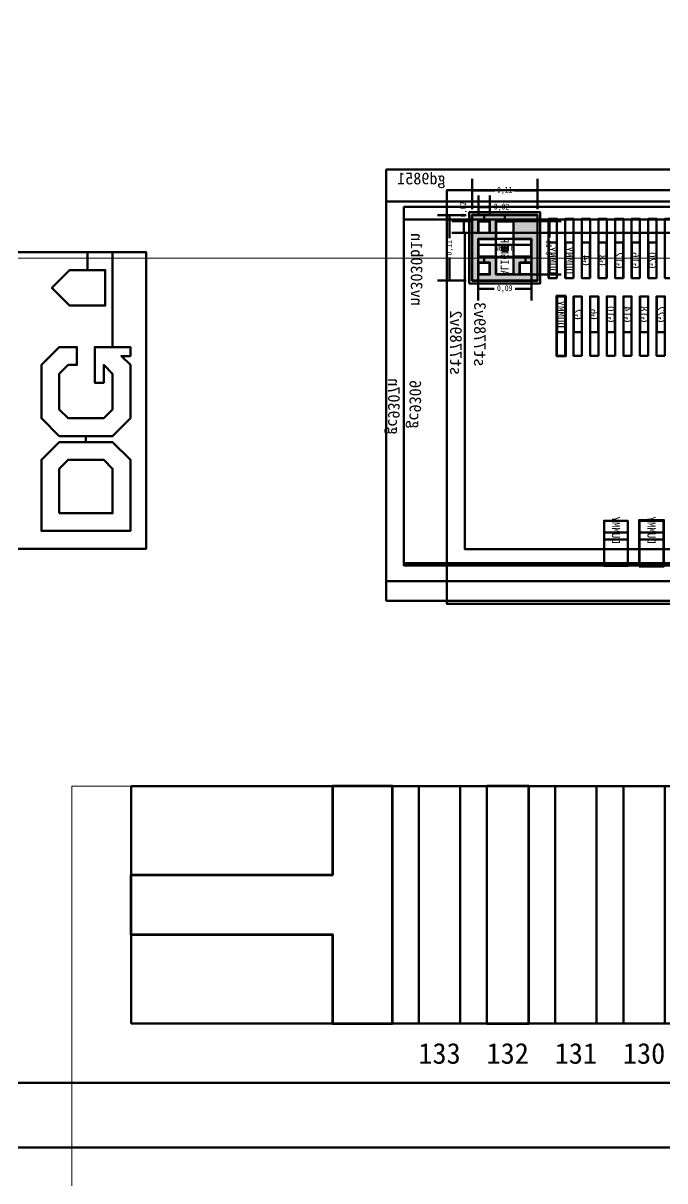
# Model space of a CAD drawing. Extents: x -128 to 4168, y -1774 to 38.
# Drawn here: x 2011.411 to 2012.493, y -869.566 to -867.614 of the extents above; entities that cross this region are included whole.
import ezdxf
from ezdxf.enums import TextEntityAlignment as Align

# ---------------------------------------------------------------- set-up
doc = ezdxf.new("R2010")
doc.units = 0
doc.header["$LTSCALE"] = 16.335
for name, color, linetype, lineweight in [('2ITO.drawing', 4, 'Continuous', 100), ('dim', 3, 'Continuous', 13), ('GATE.drawing', 3, 'Continuous', 100), ('L122.drawing', 7, 'Continuous', 100), ('LCD', 4, 'Continuous', 9), ('OBJ-DIM', 2, 'Continuous', 15), ('TFT_line.drawing', 3, 'Continuous', 100)]:
    doc.layers.add(name, color=color, linetype=linetype, lineweight=lineweight)
doc.layers.add('DIM（标注）', color=3, linetype='Continuous')
doc.layers.add('LCD-FPC', color=6, linetype='Continuous')
doc.styles.add('Arial', font='simhei.ttf')
doc.styles.get("Standard").update_dxf_attribs({"font": '', "width": 0.8})
doc.styles.add('宋体', font='')
doc.styles.get('Standard').set_extended_font_data('NSimSun')
doc.styles.get('宋体').set_extended_font_data('SimSun')
doc.dimstyles.new('IC_mark', dxfattribs={"dimtxt": 0.01, "dimasz": 0.002, "dimexe": 0.02, "dimexo": 0.01, "dimgap": 0.005, "dimtad": 0, "dimdec": 3, "dimtxsty": 'Standard', "dimcen": 1, "dimclrd": 6, "dimclre": 6, "dimclrt": 6, "dimadec": 0, "dimazin": 0, "dimtfac": 1, "dimtmove": 0, "dimatfit": 3, "dimfxl": 1, "dimarcsym": 0})
doc.dimstyles.new('STANDARD$0', dxfattribs={"dimtxt": 1.6, "dimasz": 1.2, "dimexe": 0.6, "dimexo": 0.6, "dimgap": 0.6, "dimtad": 1, "dimzin": 9, "dimdsep": 46, "dimtxsty": 'Standard', "dimcen": 0.198, "dimazin": 0, "dimtfac": 1, "dimtmove": 0, "dimatfit": 3, "dimfxl": 1, "dimtolj": 1, "dimtzin": 0, "dimlwd": -1, "dimlwe": -1, "dimarcsym": 0})
doc.dimstyles.new('标注-赛华', dxfattribs={"dimtxt": 2.5, "dimasz": 2.5, "dimexe": 1.25, "dimexo": 0.65, "dimtad": 1, "dimzin": 1, "dimdsep": 46, "dimtxsty": 'Arial', "dimcen": 1.5, "dimadec": 0, "dimazin": 0, "dimtfac": 1, "dimtmove": 0, "dimatfit": 3, "dimfxl": 1, "dimtolj": 1, "dimtzin": 0, "dimarcsym": 0})
doc.dimstyles.new('标注模版', dxfattribs={"dimtxt": 1.5, "dimasz": 2, "dimexe": 0.5, "dimexo": 0.5, "dimgap": 0.2, "dimtad": 1, "dimzin": 1, "dimdsep": 46, "dimtxsty": 'Arial', "dimcen": 1, "dimclrd": 3, "dimclre": 3, "dimclrt": 3, "dimadec": 0, "dimazin": 0, "dimtp": 1.2, "dimtm": 1.2, "dimtfac": 1, "dimtmove": 0, "dimatfit": 3, "dimfxl": 1, "dimtolj": 1, "dimarcsym": 0})

# ---------------------------------------------------------------- blocks, each defined once
blk = doc.blocks.new('*D834')
at = {"layer": 'Defpoints', "color": 0}
for p in [(1829.9211, -534.4975), (1806.7256, -576.0275), (1827.5846, -576.0275), (2017.2276, -827.7448), (1987.1938, -872.1748), (2014.8911, -872.1748)]:
    blk.add_point(p, dxfattribs=at)
at = {"layer": 'dim', "color": 3, "lineweight": -2}
for p, q in [((1829.0111, -534.4975), (1804.9756, -534.4975)), ((1806.7256, -535.8975), (1806.7256, -574.6275)), ((1826.6746, -576.0275), (1804.9756, -576.0275)), ((2016.3176, -827.7448), (1985.4438, -827.7448)), ((1987.1938, -829.1448), (1987.1938, -870.7748)), ((2013.9811, -872.1748), (1985.4438, -872.1748))]:
    blk.add_line(p, q, dxfattribs=at)
at = {"layer": 'dim', "color": 3}
for points in [[(1806.4923, -535.8975), (1806.959, -535.8975), (1806.7256, -534.4975)], [(1806.4923, -574.6275), (1806.959, -574.6275), (1806.7256, -576.0275)], [(1986.9605, -829.1448), (1987.4271, -829.1448), (1987.1938, -827.7448)], [(1986.9605, -870.7748), (1987.4271, -870.7748), (1987.1938, -872.1748)]]:
    blk.add_solid(points, dxfattribs=at)
at = {"layer": 'dim', "color": 3, "char_height": 1.4, "attachment_point": 5, "rotation": 90, "style": 'Arial'}
for s, insert in [('\\A1;41.53±0.05(CG OD)', (1805.5844, -555.4796)), ('\\A1;44.43±0.05(CG OD)', (1986.0526, -850.0519))]:
    blk.add_mtext(s, dxfattribs=dict(at, insert=insert))
blk = doc.blocks.new('fpc_mark')
at = {"layer": 'GATE.drawing', "color": 3, "linetype": 'Continuous', "lineweight": 100}
blk.add_lwpolyline([(0.34035, 0.25135), (0.00035, 0.25135), (0.00035, 0.15035), (0.34035, 0.15035), (0.34035, 0.00035), (0.44135, 0.00035), (0.44135, 0.40135), (0.34035, 0.40135)], close=True, dxfattribs=at)
at = {"layer": 'TFT_line.drawing', "color": 3, "linetype": 'Continuous', "lineweight": 100}
blk.add_lwpolyline([(0.34085, 0.25085), (0.00085, 0.25085), (0.00085, 0.15085), (0.34085, 0.15085), (0.34085, 0.00085), (0.44085, 0.00085), (0.44085, 0.40085), (0.34085, 0.40085)], close=True, dxfattribs=at)
blk = doc.blocks.new('fpc_pad')
at = {"layer": 'TFT_line.drawing', "color": 3, "linetype": 'Continuous', "lineweight": 100}
blk.add_lwpolyline([(-0.035, -0.2), (0.035, -0.2), (0.035, 0.2), (-0.035, 0.2)], close=True, dxfattribs=at)
blk = doc.blocks.new('fpc')
at = {"layer": '2ITO.drawing', "color": 4, "linetype": 'Continuous', "lineweight": 100}
blk.add_lwpolyline([(0.5995, -0.2005), (0.6705, -0.2005), (0.6705, 0.2005), (0.5995, 0.2005)], close=True, dxfattribs=at)
at = {"layer": 'TFT_line.drawing', "color": 3, "linetype": 'Continuous', "lineweight": 100}
for points in [[(0, -0.2), (16.22, -0.2), (16.22, 0.2), (0, 0.2)], [(0.6, -0.2), (0.67, -0.2), (0.67, 0.2), (0.6, 0.2)]]:
    blk.add_lwpolyline(points, close=True, dxfattribs=at)
at = {"color": 1, "linetype": 'Continuous', "lineweight": 100}
for name, p in [('fpc_mark', (-0.00085, -0.20085)), ('fpc_pad', (0.52, 0))]:
    blk.add_blockref(name, p, dxfattribs=at)
at = {"color": 1, "linetype": 'Continuous', "lineweight": 100, "row_count": 1, "column_count": 129, "row_spacing": 0.9009999999999999, "column_spacing": 0.115}
blk.add_blockref('fpc_pad', (0.75, 0), dxfattribs=at)
at = {"layer": 'L122.drawing', "color": 7, "linetype": 'Continuous', "lineweight": 100}
for s, p in [('133', (0.52, -0.2505)), ('132', (0.635, -0.2505)), ('131', (0.75, -0.2505)), ('130', (0.865, -0.2505))]:
    blk.add_text(s, height=0.035, dxfattribs=at).set_placement(p, align=Align.MIDDLE_CENTER)
blk = doc.blocks.new('ic_ST7789V2')
at = {"layer": 'L122.drawing', "color": 7, "linetype": 'Continuous', "lineweight": 100}
for points in [[(-7.5775, -0.349), (7.5775, -0.349), (7.5775, 0.349), (-7.5775, 0.349)], [(7.196, 0.20058), (7.21, 0.20058), (7.21, 0.30058), (7.196, 0.30058)], [(7.224, 0.20058), (7.238, 0.20058), (7.238, 0.30058), (7.224, 0.30058)], [(7.252, 0.20058), (7.266, 0.20058), (7.266, 0.30058), (7.252, 0.30058)], [(7.28, 0.20058), (7.294, 0.20058), (7.294, 0.30058), (7.28, 0.30058)], [(7.308, 0.20058), (7.322, 0.20058), (7.322, 0.30058), (7.308, 0.30058)], [(7.336, 0.20058), (7.35, 0.20058), (7.35, 0.30058), (7.336, 0.30058)], [(7.364, 0.20058), (7.378, 0.20058), (7.378, 0.30058), (7.364, 0.30058)], [(7.392, 0.20058), (7.406, 0.20058), (7.406, 0.30058), (7.392, 0.30058)], [(7.425, 0.19658), (7.535, 0.19658), (7.535, 0.30658), (7.425, 0.30658)], [(7.465, 0.20658), (7.465, 0.23658), (7.435, 0.23658), (7.435, 0.26658), (7.465, 0.26658), (7.465, 0.29658), (7.495, 0.29658), (7.495, 0.26658), (7.525, 0.26658), (7.525, 0.23658), (7.495, 0.23658), (7.495, 0.20658)], [(7.505, 0.27658), (7.525, 0.27658), (7.525, 0.29658), (7.505, 0.29658)], [(7.21, 0.06958), (7.224, 0.06958), (7.224, 0.16958), (7.21, 0.16958)], [(7.238, 0.06958), (7.252, 0.06958), (7.252, 0.16958), (7.238, 0.16958)], [(7.266, 0.06958), (7.28, 0.06958), (7.28, 0.16958), (7.266, 0.16958)], [(7.294, 0.06958), (7.308, 0.06958), (7.308, 0.16958), (7.294, 0.16958)], [(7.322, 0.06958), (7.336, 0.06958), (7.336, 0.16958), (7.322, 0.16958)], [(7.35, 0.06958), (7.364, 0.06958), (7.364, 0.16958), (7.35, 0.16958)], [(7.378, 0.06958), (7.392, 0.06958), (7.392, 0.16958), (7.378, 0.16958)], [(7.2125, -0.28462), (7.2525, -0.28462), (7.2525, -0.22862), (7.2125, -0.22862)], [(7.2725, -0.28462), (7.3125, -0.28462), (7.3125, -0.22862), (7.2725, -0.22862)]]:
    blk.add_lwpolyline(points, close=True, dxfattribs=at)
blk.add_text('st7789v2', height=0.02, rotation=90, dxfattribs=at).set_placement((7.56209, 0.0916), align=Align.MIDDLE_CENTER)
blk = doc.blocks.new('align_R')
at = {"layer": 'TFT_line.drawing', "color": 3, "linetype": 'Continuous', "lineweight": 100}
for points in [[(0.045, 0.0199), (0.045, 0), (0.015, 0), (0.015, -0.03), (-0.015, -0.03), (-0.015, 0), (-0.045, 0), (-0.045, 0.0199)], [(0.025, -0.03), (0.045, -0.03), (0.045, -0.01), (0.025, -0.01)]]:
    blk.add_lwpolyline(points, close=True, dxfattribs=at)
blk = doc.blocks.new('OLB_GU')
at = {"layer": 'TFT_line.drawing', "color": 3, "linetype": 'Continuous', "lineweight": 100}
blk.add_lwpolyline([(-0.00675, -0.03), (0.00675, -0.03), (0.00675, 0.03), (-0.00675, 0.03)], close=True, dxfattribs=at)
blk = doc.blocks.new('OLB_GB')
at = {"layer": 'TFT_line.drawing', "color": 3, "linetype": 'Continuous', "lineweight": 100}
blk.add_lwpolyline([(-0.00675, -0.03), (0.00675, -0.03), (0.00675, 0.03), (-0.00675, 0.03)], close=True, dxfattribs=at)
blk = doc.blocks.new('ilb')
at = {"layer": 'TFT_line.drawing', "color": 3, "linetype": 'Continuous', "lineweight": 100}
blk.add_lwpolyline([(-0.02, -0.0159), (0.02, -0.0159), (0.02, 0.0159), (-0.02, 0.0159)], close=True, dxfattribs=at)
blk = doc.blocks.new('ic_ST7789V3')
at = {"layer": 'TFT_line.drawing', "color": 3, "linetype": 'Continuous', "lineweight": 100}
blk.add_lwpolyline([(-7.5475, -0.2665), (7.5475, -0.2665), (7.5475, 0.2665), (-7.5475, 0.2665)], close=True, dxfattribs=at)
at = {"color": 1, "linetype": 'Continuous', "lineweight": 100}
for name, p in [('OLB_GU', (7.231, 0.2205)), ('OLB_GU', (7.259, 0.2205)), ('OLB_GU', (7.287, 0.2205)), ('OLB_GU', (7.315, 0.2205)), ('OLB_GU', (7.343, 0.2205)), ('OLB_GU', (7.371, 0.2205)), ('OLB_GU', (7.399, 0.2205)), ('align_R', (7.48, 0.2265)), ('OLB_GB', (7.217, 0.1295)), ('OLB_GB', (7.245, 0.1295)), ('OLB_GB', (7.273, 0.1295)), ('OLB_GB', (7.301, 0.1295)), ('OLB_GB', (7.329, 0.1295)), ('OLB_GB', (7.357, 0.1295)), ('OLB_GB', (7.385, 0.1295)), ('ilb', (7.2325, -0.2346)), ('ilb', (7.2925, -0.2346))]:
    blk.add_blockref(name, p, dxfattribs=at)
at = {"layer": 'TFT_line.drawing', "color": 3, "linetype": 'Continuous', "lineweight": 100}
for s, height, p in [('ALIGN_R', 0.0135, (7.48, 0.2265)), ('DUMMY', 0.0135, (7.371, 0.2205)), ('DUMMY', 0.0135, (7.399, 0.2205)), ('G20', 0.0135, (7.231, 0.2205)), ('G16', 0.0135, (7.259, 0.2205)), ('G12', 0.0135, (7.287, 0.2205)), ('G8', 0.0135, (7.315, 0.2205)), ('G4', 0.0135, (7.343, 0.2205)), ('G22', 0.0135, (7.217, 0.1295)), ('G18', 0.0135, (7.245, 0.1295)), ('G14', 0.0135, (7.273, 0.1295)), ('G10', 0.0135, (7.301, 0.1295)), ('G6', 0.0135, (7.329, 0.1295)), ('G2', 0.0135, (7.357, 0.1295)), ('DUMMY', 0.0135, (7.385, 0.1295)), ('st7789v3', 0.02, (7.5216, 0.0958)), ('DUMMY', 0.0135, (7.2325, -0.2346)), ('DUMMY', 0.0135, (7.2925, -0.2346))]:
    blk.add_text(s, height=height, rotation=90, dxfattribs=at).set_placement(p, align=Align.MIDDLE_CENTER)
blk = doc.blocks.new('align_L')
at = {"layer": 'L122.drawing', "color": 7, "linetype": 'Continuous', "lineweight": 100}
for points in [[(-0.06, -0.06), (0.06, -0.06), (0.06, 0.06), (-0.06, 0.06)], [(-0.045, 0.025), (-0.025, 0.025), (-0.025, 0.045), (-0.045, 0.045)], [(-0.015, -0.045), (-0.015, -0.015), (-0.045, -0.015), (-0.045, 0.015), (-0.015, 0.015), (-0.015, 0.045), (0.015, 0.045), (0.015, 0.015), (0.045, 0.015), (0.045, -0.015), (0.015, -0.015), (0.015, -0.045)], [(-0.005, 0), (0, 0), (0, 0.005), (-0.005, 0.005)], [(-0.005, -0.005), (0, -0.005), (0, 0), (-0.005, 0)], [(0, 0), (0.005, 0), (0.005, 0.005), (0, 0.005)], [(0, -0.005), (0.005, -0.005), (0.005, 0), (0, 0)]]:
    blk.add_lwpolyline(points, close=True, dxfattribs=at)
blk = doc.blocks.new('ic_JD9851')
at = {"layer": 'L122.drawing', "color": 7, "linetype": 'Continuous', "lineweight": 100}
blk.add_lwpolyline([(-7.68, -0.3635), (7.68, -0.3635), (7.68, 0.3635), (-7.68, 0.3635)], close=True, dxfattribs=at)
at = {"color": 1, "linetype": 'Continuous', "lineweight": 100, "xscale": -1}
blk.add_blockref('align_L', (7.48, 0.23158), dxfattribs=at)
at = {"layer": 'L122.drawing', "color": 7, "linetype": 'Continuous', "lineweight": 100}
blk.add_text('gd9851', height=0.02, dxfattribs=at).set_placement((7.62068, 0.34862), align=Align.MIDDLE_CENTER)
blk = doc.blocks.new('ic_NV3030B1N')
at = {"layer": 'L122.drawing', "color": 7, "linetype": 'Continuous', "lineweight": 100}
for points in [[(-7.65, -0.3025), (7.65, -0.3025), (7.65, 0.3025), (-7.65, 0.3025)], [(7.425, 0.1785), (7.535, 0.1785), (7.535, 0.2885), (7.425, 0.2885)], [(7.425, 0.1785), (7.535, 0.1785), (7.535, 0.2885), (7.425, 0.2885)], [(7.425, 0.1785), (7.535, 0.1785), (7.535, 0.2885), (7.425, 0.2885)], [(7.465, 0.1885), (7.465, 0.2185), (7.435, 0.2185), (7.435, 0.2485), (7.465, 0.2485), (7.465, 0.2785), (7.495, 0.2785), (7.495, 0.2485), (7.525, 0.2485), (7.525, 0.2185), (7.495, 0.2185), (7.495, 0.1885)], [(7.465, 0.1885), (7.465, 0.2185), (7.435, 0.2185), (7.435, 0.2485), (7.465, 0.2485), (7.465, 0.2785), (7.495, 0.2785), (7.495, 0.2485), (7.525, 0.2485), (7.525, 0.2185), (7.495, 0.2185), (7.495, 0.1885)], [(7.465, 0.1885), (7.465, 0.2185), (7.435, 0.2185), (7.435, 0.2485), (7.465, 0.2485), (7.465, 0.2785), (7.495, 0.2785), (7.495, 0.2485), (7.525, 0.2485), (7.525, 0.2185), (7.495, 0.2185), (7.495, 0.1885)], [(7.465, 0.1885), (7.465, 0.2185), (7.435, 0.2185), (7.435, 0.2485), (7.465, 0.2485), (7.465, 0.2785), (7.495, 0.2785), (7.495, 0.2485), (7.525, 0.2485), (7.525, 0.2185), (7.495, 0.2185), (7.495, 0.1885)], [(7.465, 0.1885), (7.465, 0.2185), (7.435, 0.2185), (7.435, 0.2485), (7.465, 0.2485), (7.465, 0.2785), (7.495, 0.2785), (7.495, 0.2485), (7.525, 0.2485), (7.525, 0.2185), (7.495, 0.2185), (7.495, 0.1885)], [(7.465, 0.1885), (7.465, 0.2185), (7.435, 0.2185), (7.435, 0.2485), (7.465, 0.2485), (7.465, 0.2785), (7.495, 0.2785), (7.495, 0.2485), (7.525, 0.2485), (7.525, 0.2185), (7.495, 0.2185), (7.495, 0.1885)], [(7.465, 0.1885), (7.495, 0.1885), (7.495, 0.2785), (7.465, 0.2785)], [(7.505, 0.2585), (7.525, 0.2585), (7.525, 0.2785), (7.505, 0.2785)], [(7.505, 0.2585), (7.525, 0.2585), (7.525, 0.2785), (7.505, 0.2785)], [(7.505, 0.2585), (7.525, 0.2585), (7.525, 0.2785), (7.505, 0.2785)], [(7.505, 0.2585), (7.525, 0.2585), (7.525, 0.2785), (7.505, 0.2785)], [(7.505, 0.2585), (7.525, 0.2585), (7.525, 0.2785), (7.505, 0.2785)], [(7.505, 0.2585), (7.525, 0.2585), (7.525, 0.2785), (7.505, 0.2785)], [(7.435, 0.2185), (7.525, 0.2185), (7.525, 0.2485), (7.435, 0.2485)]]:
    blk.add_lwpolyline(points, close=True, dxfattribs=at)
blk.add_text('nv3030b1n', height=0.02, rotation=90, dxfattribs=at).set_placement((7.6284, 0.197), align=Align.MIDDLE_CENTER)
blk = doc.blocks.new('ic_GC9307N')
at = {"layer": 'L122.drawing', "color": 7, "linetype": 'Continuous', "lineweight": 100}
for points in [[(-7.68, -0.32), (7.68, -0.32), (7.68, 0.32), (-7.68, 0.32)], [(7.465, 0.197), (7.465, 0.227), (7.435, 0.227), (7.435, 0.257), (7.525, 0.257), (7.525, 0.227), (7.495, 0.227), (7.495, 0.197)]]:
    blk.add_lwpolyline(points, close=True, dxfattribs=at)
for s, height, rotation, p in [('MRK_R', 0.01, 180, (7.48, 0.242)), ('gc9307n', 0.02, 90, (7.66668, -0.02565))]:
    blk.add_text(s, height=height, rotation=rotation, dxfattribs=at).set_placement(p, align=Align.MIDDLE_CENTER)
blk = doc.blocks.new('*D804')
at = {"color": 6, "linetype": 'Continuous', "lineweight": -2}
for p, q in [((0.011, 0.1105), (0.011, 0.1438)), ((0.0305, 0.1105), (0.0305, 0.1438)), ((0.013, 0.1238), (0.0285, 0.1238)), ((0.0305, 0.1238), (0.0325, 0.1238))]:
    blk.add_line(p, q, dxfattribs=at)
at = {"color": 3, "lineweight": -2}
for p, q in [((2146.1196, -900.7738), (2146.1196, -905.2218)), ((2155.6196, -900.7738), (2155.6196, -905.2218)), ((2147.3196, -904.7218), (2148.8846, -904.7218)), ((2154.4196, -904.7218), (2152.8546, -904.7218))]:
    blk.add_line(p, q, dxfattribs=at)
at = {"color": 6, "linetype": 'Continuous'}
for points in [[(0.013, 0.1242), (0.013, 0.1235), (0.011, 0.1238)], [(0.0285, 0.1235), (0.0285, 0.1242), (0.0305, 0.1238)]]:
    blk.add_solid(points, dxfattribs=at)
at = {"color": 3}
for points in [[(2147.3196, -904.5218), (2147.3196, -904.9218), (2146.1196, -904.7218)], [(2154.4196, -904.5218), (2154.4196, -904.9218), (2155.6196, -904.7218)]]:
    blk.add_solid(points, dxfattribs=at)
at = {"layer": 'Defpoints', "color": 0, "linetype": 'Continuous'}
for p in [(0.0305, 0.1238), (0.011, 0.1005), (0.0305, 0.1005)]:
    blk.add_point(p, dxfattribs=at)
at = {"layer": 'Defpoints', "color": 0}
for p in [(2146.1196, -900.2738), (2155.6196, -900.2738), (2155.6196, -904.7218)]:
    blk.add_point(p, dxfattribs=at)
at = {"color": 6, "linetype": 'Continuous', "insert": (0.0501, 0.1238), "char_height": 0.01, "attachment_point": 5}
blk.add_mtext('0,02', dxfattribs=at)
at = {"color": 3, "insert": (2150.8696, -904.7218), "char_height": 1.8, "attachment_point": 5, "style": '宋体'}
blk.add_mtext('\\A1;9.5', dxfattribs=at)
blk = doc.blocks.new('*D805')
at = {"color": 6, "linetype": 'Continuous', "lineweight": -2}
for p, q in [((0.0005, 0.1005), (-0.0337, 0.1005)), ((-0.0137, 0.1005), (-0.0137, 0.1025)), ((-0.0137, 0.0825), (-0.0137, 0.0985)), ((0.0005, 0.0805), (-0.0337, 0.0805))]:
    blk.add_line(p, q, dxfattribs=at)
at = {"color": 6, "linetype": 'Continuous'}
for points in [[(-0.0133, 0.0985), (-0.014, 0.0985), (-0.0137, 0.1005)], [(-0.014, 0.0825), (-0.0133, 0.0825), (-0.0137, 0.0805)]]:
    blk.add_solid(points, dxfattribs=at)
at = {"layer": 'Defpoints', "color": 0, "linetype": 'Continuous'}
for p in [(-0.0137, 0.1005), (0.0105, 0.1005), (0.0105, 0.0805)]:
    blk.add_point(p, dxfattribs=at)
at = {"layer": 'Defpoints', "color": 0}
for p in [(2022.9886, -877.7825), (2028.6722, -900.5738), (2045.9662, -900.5738)]:
    blk.add_point(p, dxfattribs=at)
at = {"layer": 'LCD-FPC', "color": 0}
for p, q in [((2023.5886, -877.7825), (2029.2722, -877.7825)), ((2028.6722, -878.9825), (2028.6722, -899.3738)), ((2045.3662, -900.5738), (2028.0722, -900.5738))]:
    blk.add_line(p, q, dxfattribs=at)
for points in [[(2028.4722, -878.9825), (2028.8722, -878.9825), (2028.6722, -877.7825)], [(2028.4722, -899.3738), (2028.8722, -899.3738), (2028.6722, -900.5738)]]:
    blk.add_solid(points, dxfattribs=at)
at = {"color": 6, "linetype": 'Continuous', "insert": (-0.0137, 0.1201), "char_height": 0.01, "attachment_point": 5, "rotation": 90}
blk.add_mtext('0,02', dxfattribs=at)
at = {"layer": 'LCD-FPC', "color": 0, "insert": (2027.2722, -889.1781), "char_height": 1.6, "attachment_point": 5, "rotation": 90}
blk.add_mtext('\\A1;22.79', dxfattribs=at)
blk = doc.blocks.new('*D806')
at = {"color": 6, "linetype": 'Continuous', "lineweight": -2}
for p, q in [((0.0655, 0.1005), (0.1508, 0.1005)), ((0.1308, 0.0985), (0.1308, 0.0731)), ((0.1308, 0.0125), (0.1308, 0.0379)), ((0.0655, 0.0105), (0.1508, 0.0105))]:
    blk.add_line(p, q, dxfattribs=at)
at = {"color": 6, "linetype": 'Continuous'}
for points in [[(0.1311, 0.0985), (0.1305, 0.0985), (0.1308, 0.1005)], [(0.1305, 0.0125), (0.1311, 0.0125), (0.1308, 0.0105)]]:
    blk.add_solid(points, dxfattribs=at)
at = {"layer": 'Defpoints', "color": 0, "linetype": 'Continuous'}
for p in [(0.0555, 0.1005), (0.0555, 0.0105), (0.1308, 0.0105)]:
    blk.add_point(p, dxfattribs=at)
at = {"layer": 'Defpoints', "color": 0}
for p in [(2050.2662, -894.8571), (2049.7662, -897.5737), (2050.2662, -897.5737)]:
    blk.add_point(p, dxfattribs=at)
at = {"layer": 'LCD-FPC', "color": 0}
for p, q in [((2049.7662, -896.9737), (2049.7662, -894.2571)), ((2050.2662, -896.9737), (2050.2662, -894.2571)), ((2048.5662, -894.8571), (2047.3662, -894.8571)), ((2049.7662, -894.8571), (2050.2662, -894.8571)), ((2051.4662, -894.8571), (2056.3977, -894.8571))]:
    blk.add_line(p, q, dxfattribs=at)
for points in [[(2048.5662, -894.6571), (2048.5662, -895.0571), (2049.7662, -894.8571)], [(2051.4662, -894.6571), (2051.4662, -895.0571), (2050.2662, -894.8571)]]:
    blk.add_solid(points, dxfattribs=at)
at = {"color": 6, "linetype": 'Continuous', "insert": (0.1308, 0.0555), "char_height": 0.01, "attachment_point": 5, "rotation": 90}
blk.add_mtext('0,09', dxfattribs=at)
at = {"layer": 'LCD-FPC', "color": 0, "insert": (2054.5319, -893.4571), "char_height": 1.6, "attachment_point": 5}
blk.add_mtext('\\A1;0.5', dxfattribs=at)
blk = doc.blocks.new('*D807')
at = {"color": 6, "linetype": 'Continuous', "lineweight": -2}
for p, q in [((0.0105, 0.0455), (0.0105, -0.0336)), ((0.1005, 0.0455), (0.1005, -0.0336)), ((0.0125, -0.0136), (0.0379, -0.0136)), ((0.0985, -0.0136), (0.0731, -0.0136))]:
    blk.add_line(p, q, dxfattribs=at)
at = {"color": 6, "linetype": 'Continuous'}
for points in [[(0.0125, -0.0133), (0.0125, -0.0139), (0.0105, -0.0136)], [(0.0985, -0.0139), (0.0985, -0.0133), (0.1005, -0.0136)]]:
    blk.add_solid(points, dxfattribs=at)
at = {"layer": 'Defpoints', "color": 0, "linetype": 'Continuous'}
for p in [(0.0105, 0.0555), (0.1005, 0.0555), (0.1005, -0.0136)]:
    blk.add_point(p, dxfattribs=at)
at = {"layer": 'Defpoints', "color": 0}
for p in [(2054.7662, -897.5737), (2054.7662, -900.5738), (2059.9636, -900.5738)]:
    blk.add_point(p, dxfattribs=at)
at = {"layer": 'LCD-FPC', "color": 0}
for p, q in [((2059.9636, -896.3737), (2059.9636, -895.1737)), ((2055.3662, -897.5737), (2060.5636, -897.5737)), ((2059.9636, -897.5737), (2059.9636, -900.5738)), ((2055.3662, -900.5738), (2060.5636, -900.5738)), ((2059.9636, -901.7738), (2059.9636, -902.9738))]:
    blk.add_line(p, q, dxfattribs=at)
for points in [[(2059.7636, -896.3737), (2060.1636, -896.3737), (2059.9636, -897.5737)], [(2059.7636, -901.7738), (2060.1636, -901.7738), (2059.9636, -900.5738)]]:
    blk.add_solid(points, dxfattribs=at)
at = {"color": 6, "linetype": 'Continuous', "insert": (0.0555, -0.0136), "char_height": 0.01, "attachment_point": 5}
blk.add_mtext('0,09', dxfattribs=at)
at = {"layer": 'LCD-FPC', "color": 0, "insert": (2058.5636, -899.0737), "char_height": 1.6, "attachment_point": 5, "rotation": 90}
blk.add_mtext('\\A1;3', dxfattribs=at)
blk = doc.blocks.new('*D808')
at = {"color": 6, "linetype": 'Continuous', "lineweight": -2}
for p, q in [((0.0005, 0.1205), (0.0005, 0.1721)), ((0.1105, 0.1205), (0.1105, 0.1721)), ((0.0025, 0.1521), (0.039, 0.1521)), ((0.1085, 0.1521), (0.072, 0.1521))]:
    blk.add_line(p, q, dxfattribs=at)
at = {"color": 6, "linetype": 'Continuous'}
for points in [[(0.0025, 0.1524), (0.0025, 0.1518), (0.0005, 0.1521)], [(0.1085, 0.1518), (0.1085, 0.1524), (0.1105, 0.1521)]]:
    blk.add_solid(points, dxfattribs=at)
at = {"layer": 'Defpoints', "color": 0, "linetype": 'Continuous'}
for p in [(0.1105, 0.1521), (0.0005, 0.1105), (0.1105, 0.1105)]:
    blk.add_point(p, dxfattribs=at)
at = {"layer": 'Defpoints', "color": 0}
for p in [(2033.0062, -870.283), (2045.7662, -889.1005), (2045.7662, -893.2073)]:
    blk.add_point(p, dxfattribs=at)
at = {"layer": 'LCD-FPC', "color": 0}
for p, q in [((2033.0062, -870.883), (2033.0062, -893.8073)), ((2045.7662, -889.7005), (2045.7662, -893.8073)), ((2034.2062, -893.2073), (2044.5662, -893.2073))]:
    blk.add_line(p, q, dxfattribs=at)
for points in [[(2034.2062, -893.0073), (2034.2062, -893.4073), (2033.0062, -893.2073)], [(2044.5662, -893.0073), (2044.5662, -893.4073), (2045.7662, -893.2073)]]:
    blk.add_solid(points, dxfattribs=at)
at = {"color": 6, "linetype": 'Continuous', "insert": (0.0555, 0.1521), "char_height": 0.01, "attachment_point": 5}
blk.add_mtext('0,11', dxfattribs=at)
at = {"layer": 'LCD-FPC', "color": 0, "insert": (2039.3862, -891.8073), "char_height": 1.6, "attachment_point": 5}
blk.add_mtext('\\A1;12.76', dxfattribs=at)
blk = doc.blocks.new('*D809')
at = {"color": 6, "linetype": 'Continuous', "lineweight": -2}
for p, q in [((-0.0095, 0.1105), (-0.0577, 0.1105)), ((-0.0377, 0.1085), (-0.0377, 0.072)), ((-0.0377, 0.0025), (-0.0377, 0.039)), ((-0.0095, 0.0005), (-0.0577, 0.0005))]:
    blk.add_line(p, q, dxfattribs=at)
at = {"color": 6, "linetype": 'Continuous'}
for points in [[(-0.0374, 0.1085), (-0.0381, 0.1085), (-0.0377, 0.1105)], [(-0.0381, 0.0025), (-0.0374, 0.0025), (-0.0377, 0.0005)]]:
    blk.add_solid(points, dxfattribs=at)
at = {"layer": 'Defpoints', "color": 0, "linetype": 'Continuous'}
for p in [(0.0005, 0.1105), (-0.0377, 0.0005), (0.0005, 0.0005)]:
    blk.add_point(p, dxfattribs=at)
at = {"color": 6, "linetype": 'Continuous', "insert": (-0.0377, 0.0555), "char_height": 0.01, "attachment_point": 5, "rotation": 90}
blk.add_mtext('0,11', dxfattribs=at)
blk = doc.blocks.new('ic_gc9306')
at = {"layer": 'L122.drawing', "color": 7, "linetype": 'Continuous', "lineweight": 100}
for points in [[(-7.65, -0.29), (7.65, -0.29), (7.65, 0.29), (-7.65, 0.29)], [(7.465, 0.197), (7.465, 0.227), (7.435, 0.227), (7.435, 0.257), (7.525, 0.257), (7.525, 0.227), (7.495, 0.227), (7.495, 0.197)], [(7.435, 0.197), (7.455, 0.197), (7.455, 0.217), (7.435, 0.217)]]:
    blk.add_lwpolyline(points, close=True, dxfattribs=at)
blk.add_text('gc9306', height=0.02, rotation=90, dxfattribs=at).set_placement((7.63058, -0.02206), align=Align.MIDDLE_CENTER)
blk = doc.blocks.new('et_name_L')
at = {"layer": 'GATE.drawing', "color": 3, "linetype": 'Continuous', "lineweight": 100}
for points in [[(0, 0), (0.25, 0), (0.25, 0.5), (0.185, 0.5), (0.185, 0.34), (0.2, 0.34), (0.2, 0.19), (0.17, 0.19), (0.17, 0.18), (0.2, 0.18), (0.2, 0.165), (0.185, 0.165), (0.2, 0.15), (0.2, 0.06), (0.17, 0.03), (0.08, 0.03), (0.05, 0.06), (0.05, 0.15), (0.08, 0.18), (0.11, 0.18), (0.11, 0.15), (0.095, 0.15), (0.08, 0.135), (0.08, 0.075), (0.095, 0.06), (0.155, 0.06), (0.17, 0.075), (0.17, 0.135), (0.155, 0.15), (0.155, 0.12), (0.14, 0.12), (0.14, 0.18), (0.17, 0.18), (0.17, 0.19), (0.05, 0.19), (0.05, 0.34), (0.08, 0.34), (0.08, 0.22), (0.11, 0.22), (0.11, 0.31), (0.14, 0.31), (0.14, 0.22), (0.17, 0.22), (0.17, 0.34), (0.185, 0.34), (0.185, 0.5), (0.12502, 0.5), (0.12502, 0.47), (0.15502, 0.47), (0.15502, 0.41005), (0.09497, 0.41005), (0.06502, 0.44), (0.09502, 0.47), (0.12502, 0.47), (0.12502, 0.5), (0, 0.5)], [(0.599, 0), (0.849, 0), (0.849, 0.5), (0.78963, 0.5), (0.78963, 0.34), (0.81963, 0.34), (0.81963, 0.31), (0.77463, 0.31), (0.75963, 0.295), (0.75963, 0.22), (0.81963, 0.22), (0.81963, 0.19), (0.74463, 0.19), (0.74463, 0.18), (0.78963, 0.18), (0.81963, 0.15), (0.81963, 0.03), (0.66963, 0.03), (0.66963, 0.15), (0.69963, 0.18), (0.74463, 0.18), (0.74463, 0.19), (0.66963, 0.19), (0.66963, 0.31), (0.69963, 0.34), (0.72963, 0.34), (0.74463, 0.325), (0.75963, 0.34), (0.78963, 0.34), (0.78963, 0.5), (0.74966, 0.5), (0.74966, 0.47), (0.77966, 0.47), (0.77966, 0.41005), (0.71961, 0.41005), (0.68966, 0.44), (0.71966, 0.47), (0.74966, 0.47), (0.74966, 0.5), (0.599, 0.5)], [(1.2, 0), (1.45, 0), (1.45, 0.5), (1.39306, 0.5), (1.39306, 0.34), (1.42306, 0.34), (1.42306, 0.325), (1.40806, 0.325), (1.42306, 0.31), (1.42306, 0.22), (1.39306, 0.19), (1.34806, 0.19), (1.34806, 0.18), (1.39306, 0.18), (1.42306, 0.15), (1.42306, 0.03), (1.27306, 0.03), (1.27306, 0.15), (1.30306, 0.18), (1.34806, 0.18), (1.34806, 0.19), (1.30306, 0.19), (1.27306, 0.22), (1.27306, 0.31), (1.30306, 0.34), (1.33306, 0.34), (1.33306, 0.31), (1.31806, 0.31), (1.30306, 0.295), (1.30306, 0.235), (1.31806, 0.22), (1.37806, 0.22), (1.39306, 0.235), (1.39306, 0.295), (1.37806, 0.31), (1.37806, 0.28), (1.36306, 0.28), (1.36306, 0.34), (1.39306, 0.34), (1.39306, 0.5), (1.35066, 0.5), (1.35066, 0.47), (1.38066, 0.47), (1.38066, 0.41005), (1.32061, 0.41005), (1.29066, 0.44), (1.32066, 0.47), (1.35066, 0.47), (1.35066, 0.5), (1.2, 0.5)], [(0.69963, 0.22), (0.69963, 0.295), (0.71463, 0.31), (0.72963, 0.295), (0.72963, 0.22)], [(0.69963, 0.06), (0.69963, 0.135), (0.71463, 0.15), (0.77463, 0.15), (0.78963, 0.135), (0.78963, 0.06)], [(1.30306, 0.06), (1.30306, 0.135), (1.31806, 0.15), (1.37806, 0.15), (1.39306, 0.135), (1.39306, 0.06)]]:
    blk.add_lwpolyline(points, close=True, dxfattribs=at)
blk = doc.blocks.new('et_pad_unit')
at = {"layer": '2ITO.drawing', "color": 4, "linetype": 'Continuous', "lineweight": 100}
blk.add_lwpolyline([(0, 0), (0.3, 0), (0.3, 0.3), (0, 0.3)], close=True, dxfattribs=at)
blk = doc.blocks.new('et_L')
at = {"color": 1, "linetype": 'Continuous', "lineweight": 100, "row_count": 1, "column_count": 3, "row_spacing": 0.402, "column_spacing": 0.6000000000000001}
blk.add_blockref('et_pad_unit', (0.107, 0.38827), dxfattribs=at)
at = {"color": 1, "linetype": 'Continuous', "lineweight": 100}
blk.add_blockref('et_name_L', (0.4325, 0.18877), dxfattribs=at)
blk = doc.blocks.new('*D852')
at = {"layer": 'Defpoints', "color": 0}
for p in [(1892.5413, -527.6031), (1890.9413, -540.4267), (1892.5413, -540.4156), (2060.7807, -893.6777), (2061.0807, -893.6777), (2061.0807, -897.7905)]:
    blk.add_point(p, dxfattribs=at)
at = {"layer": 'dim', "color": 3, "lineweight": -2}
for p, q in [((1890.9413, -539.5167), (1890.9413, -525.8531)), ((1892.5413, -539.5056), (1892.5413, -525.8531)), ((1889.5413, -527.6031), (1888.1413, -527.6031)), ((1890.9413, -527.6031), (1892.5413, -527.6031)), ((1893.9413, -527.6031), (1908.808, -527.6031))]:
    blk.add_line(p, q, dxfattribs=at)
at = {"layer": 'dim', "color": 3}
for points in [[(1889.5413, -527.3698), (1889.5413, -527.8364), (1890.9413, -527.6031)], [(1893.9413, -527.3698), (1893.9413, -527.8364), (1892.5413, -527.6031)]]:
    blk.add_solid(points, dxfattribs=at)
at = {"layer": 'DIM（标注）', "color": 3, "lineweight": -2}
for p, q in [((2060.7807, -894.1777), (2060.7807, -898.2905)), ((2061.0807, -894.1777), (2061.0807, -898.2905)), ((2058.7807, -897.7905), (2056.7807, -897.7905)), ((2060.7807, -897.7905), (2061.0807, -897.7905)), ((2063.0807, -897.7905), (2082.5999, -897.7905))]:
    blk.add_line(p, q, dxfattribs=at)
at = {"layer": 'DIM（标注）', "color": 3}
for points in [[(2058.7807, -897.4571), (2058.7807, -898.1238), (2060.7807, -897.7905)], [(2063.0807, -897.4571), (2063.0807, -898.1238), (2061.0807, -897.7905)]]:
    blk.add_solid(points, dxfattribs=at)
at = {"layer": 'dim', "color": 3, "insert": (1902.0747, -526.5877), "char_height": 1.4, "attachment_point": 5, "style": 'Arial'}
blk.add_mtext('\\A1;CG 1.60±0.05', dxfattribs=at)
at = {"layer": 'DIM（标注）', "color": 3, "insert": (2073.8403, -896.8321), "char_height": 1.5, "attachment_point": 5, "style": 'Arial'}
blk.add_mtext('\\A1;FPC+PI=0.30{\\fArial|b0|i0|c134|p34;%%P}0.03', dxfattribs=at)
blk = doc.blocks.new('*D858')
at = {"layer": 'Defpoints', "color": 0}
for p in [(2001.033, -864.1748), (2014.9485, -881.9179), (2014.9485, -887.6398)]:
    blk.add_point(p, dxfattribs=at)
at = {"layer": 'LCD-FPC', "color": 0}
for p, q in [((2001.033, -864.7748), (2001.033, -888.2398)), ((2014.9485, -882.5179), (2014.9485, -888.2398)), ((2002.233, -887.6398), (2013.7485, -887.6398))]:
    blk.add_line(p, q, dxfattribs=at)
for points in [[(2002.233, -887.4398), (2002.233, -887.8398), (2001.033, -887.6398)], [(2013.7485, -887.4398), (2013.7485, -887.8398), (2014.9485, -887.6398)]]:
    blk.add_solid(points, dxfattribs=at)
at = {"layer": 'LCD-FPC', "color": 0, "insert": (2007.9908, -886.2398), "char_height": 1.6, "attachment_point": 5}
blk.add_mtext('\\A1;13.92', dxfattribs=at)
blk = doc.blocks.new('ic_mark_l')
at = {"linetype": 'Continuous'}
h = blk.add_hatch(color=3, dxfattribs=at)
h.dxf.hatch_style = 1
h.paths.add_polyline_path([(0, 0), (0.111, 0), (0.111, 0.111), (0.0555, 0.111), (0.0555, 0.1), (0.07, 0.1), (0.07, 0.07), (0.1, 0.07), (0.1, 0.041), (0.0905, 0.041), (0.0905, 0.03), (0.1, 0.03), (0.1, 0.011), (0.081, 0.011), (0.081, 0.03), (0.0905, 0.03), (0.0905, 0.041), (0.07, 0.041), (0.07, 0.011), (0.041, 0.011), (0.041, 0.041), (0.0205, 0.041), (0.0205, 0.03), (0.03, 0.03), (0.03, 0.011), (0.011, 0.011), (0.011, 0.03), (0.0205, 0.03), (0.0205, 0.041), (0.011, 0.041), (0.011, 0.07), (0.041, 0.07), (0.041, 0.1), (0.0555, 0.1), (0.0555, 0.111), (0.0205, 0.111), (0.0205, 0.1), (0.03, 0.1), (0.03, 0.081), (0.011, 0.081), (0.011, 0.1), (0.0205, 0.1), (0.0205, 0.111), (0, 0.111)])
at = {"layer": 'GATE.drawing', "color": 3, "linetype": 'Continuous', "lineweight": 100}
blk.add_lwpolyline([(0, 0), (0.111, 0), (0.111, 0.111), (0.0555, 0.111), (0.0555, 0.1), (0.07, 0.1), (0.07, 0.07), (0.1, 0.07), (0.1, 0.041), (0.0905, 0.041), (0.0905, 0.03), (0.1, 0.03), (0.1, 0.011), (0.081, 0.011), (0.081, 0.03), (0.0905, 0.03), (0.0905, 0.041), (0.07, 0.041), (0.07, 0.011), (0.041, 0.011), (0.041, 0.041), (0.0205, 0.041), (0.0205, 0.03), (0.03, 0.03), (0.03, 0.011), (0.011, 0.011), (0.011, 0.03), (0.0205, 0.03), (0.0205, 0.041), (0.011, 0.041), (0.011, 0.07), (0.041, 0.07), (0.041, 0.1), (0.0555, 0.1), (0.0555, 0.111), (0.0205, 0.111), (0.0205, 0.1), (0.03, 0.1), (0.03, 0.081), (0.011, 0.081), (0.011, 0.1), (0.0205, 0.1), (0.0205, 0.111), (0, 0.111)], close=True, dxfattribs=at)
at = {"layer": 'TFT_line.drawing', "color": 3, "linetype": 'Continuous', "lineweight": 100}
for points in [[(0.0005, 0.0005), (0.1105, 0.0005), (0.1105, 0.1105), (0.0005, 0.1105)], [(0.0105, 0.0805), (0.0305, 0.0805), (0.0305, 0.1005), (0.0105, 0.1005)], [(0.0405, 0.0105), (0.0405, 0.0405), (0.0105, 0.0405), (0.0105, 0.0705), (0.0405, 0.0705), (0.0405, 0.1005), (0.0705, 0.1005), (0.0705, 0.0705), (0.1005, 0.0705), (0.1005, 0.0405), (0.0705, 0.0405), (0.0705, 0.0105)], [(0.0105, 0.0105), (0.0305, 0.0105), (0.0305, 0.0305), (0.0105, 0.0305)], [(0.0805, 0.0105), (0.1005, 0.0105), (0.1005, 0.0305), (0.0805, 0.0305)]]:
    blk.add_lwpolyline(points, close=True, dxfattribs=at)
at = {"linetype": 'Continuous'}
for base, p1, p2, picture, middle in [((0.1105, 0.1521), (0.0005, 0.1105), (0.1105, 0.1105), '*D808', (0.0555, 0.1521)), ((0.0305, 0.1238330637), (0.011, 0.1005), (0.0305, 0.1005), '*D804', (0.0500790833, 0.1238330637)), ((0.1005, -0.0136), (0.0105, 0.0555), (0.1005, 0.0555), '*D807', (0.0555, -0.0136))]:
    dim = blk.add_linear_dim(base=base, p1=p1, p2=p2, dimstyle='IC_mark', dxfattribs=at)
    dim.commit()
    dim.dimension.update_dxf_attribs({"geometry": picture, "text_midpoint": middle})
for base, p1, p2, picture, middle in [((-0.0137, 0.1005), (0.0105, 0.0805), (0.0105, 0.1005), '*D805', (-0.0137, 0.1201)), ((-0.0377, 0.0005), (0.0005, 0.1105), (0.0005, 0.0005), '*D809', (-0.0377, 0.0555)), ((0.1308, 0.0105), (0.0555, 0.1005), (0.0555, 0.0105), '*D806', (0.1308, 0.0555))]:
    dim = blk.add_linear_dim(base=base, p1=p1, p2=p2, angle=90, dimstyle='IC_mark', dxfattribs=at)
    dim.commit()
    dim.dimension.update_dxf_attribs({"geometry": picture, "text_midpoint": middle})
blk = doc.blocks.new('ic_all')
at = {"layer": '2ITO.drawing', "color": 4, "linetype": 'Continuous', "lineweight": 100}
for points in [[(-7.393, 0.0585), (-7.377, 0.0585), (-7.377, 0.1605), (-7.393, 0.1605)], [(-7.2535, -0.2957), (-7.2115, -0.2957), (-7.2115, -0.2177), (-7.2535, -0.2177)]]:
    blk.add_lwpolyline(points, close=True, dxfattribs=at)
at = {"layer": 'TFT_line.drawing', "color": 3, "linetype": 'Continuous', "lineweight": 100}
blk.add_lwpolyline([(-7.2525, -0.2947), (-7.2125, -0.2947), (-7.2125, -0.2187), (-7.2525, -0.2187)], close=True, dxfattribs=at)
at = {"color": 1, "linetype": 'Continuous', "lineweight": 100, "xscale": -1}
for name, p in [('ic_JD9851', (0, 0.00992)), ('ic_ST7789V2', (0, -0.01008)), ('ic_GC9307N', (0, -0.0005)), ('ic_NV3030B1N', (0, 0.008)), ('ic_gc9306', (0, -0.0005)), ('ic_ST7789V3', (0, 0))]:
    blk.add_blockref(name, p, dxfattribs=at)
at = {"color": 1, "linetype": 'Continuous', "lineweight": 100}
blk.add_blockref('ic_mark_l', (-7.5355, 0.186), dxfattribs=at)

msp = doc.modelspace()

# ---------------------------------------------------------------- linework, layer by layer
at = {"layer": 'LCD', "color": 30}
msp.add_lwpolyline([(2010.8479, -872.76, -0.414214), (2011.6479, -871.96), (2012.7482, -871.96, 0.414214), (2013.3482, -871.36), (2013.3482, -870.51, 0.414214), (2012.7482, -869.91), (2011.693, -869.91, -0.414214), (2011.493, -869.71), (2011.493, -868.9008), (2027.913, -868.9008), (2027.913, -869.71, -0.414214), (2027.713, -869.91), (2026.6488, -869.91, 0.414214), (2026.0488, -870.51), (2026.0488, -871.36, 0.414214), (2026.6488, -871.96), (2027.5581, -871.96, -0.414214), (2028.5581, -872.96), (2028.5581, -879.9179, -0.414214), (2027.5581, -880.9179), (2025.4485, -880.9179, 0.414214), (2024.4485, -881.9179), (2024.4485, -893.1911, -0.414214)], format="xyb", dxfattribs=at)
at = {"layer": 'OBJ-DIM'}
msp.add_line((2006.0351, -868.01), (2033.3619, -868.01), dxfattribs=at)
at = {"layer": 'OBJ-DIM', "linetype": 'Continuous', "lineweight": 100}
msp.add_lwpolyline([(2035.4585, -836.5761), (2035.4585, -863.412), (2035.4398, -863.8887), (2035.3835, -864.3643), (2035.29, -864.8341), (2035.16, -865.2951), (2034.9943, -865.7444), (2034.7937, -866.1794), (2034.5597, -866.5973), (2034.2936, -866.9956), (2033.9971, -867.3717), (2033.6719, -867.7235), (2033.3202, -868.0486), (2032.944, -868.3451), (2032.5458, -868.6112), (2032.1279, -868.8453), (2031.6929, -869.0458), (2031.2435, -869.2116), (2030.7825, -869.3416), (2030.3128, -869.435), (2029.8371, -869.4913), (2029.3605, -869.51), (2010.0365, -869.51)], dxfattribs=at)
at = {"layer": 'TFT_line.drawing', "color": 3, "linetype": 'Continuous', "lineweight": 100}
msp.add_lwpolyline([(2010.043, -869.4008), (2029.363, -869.4008), (2029.8337, -869.3823), (2030.3016, -869.3269), (2030.7637, -869.235), (2031.2171, -869.1071), (2031.6591, -868.9441), (2032.0869, -868.7468), (2032.498, -868.5166), (2032.8897, -868.2549), (2033.2597, -867.9632), (2033.6056, -867.6434), (2033.9254, -867.2975), (2034.2171, -866.9275), (2034.4788, -866.5358), (2034.709, -866.1247), (2034.9063, -865.6969), (2035.0693, -865.2549), (2035.1972, -864.8015), (2035.2891, -864.3394), (2035.3445, -863.8715), (2035.363, -863.4008), (2035.363, -836.5688)], dxfattribs=at)

# ---------------------------------------------------------------- block references
at = {"color": 1, "linetype": 'Continuous', "lineweight": 100}
for name, p in [('ic_all', (2019.703, -868.2343)), ('et_L', (2009.736, -868.6891)), ('fpc', (2011.593, -869.1008))]:
    msp.add_blockref(name, p, dxfattribs=at)

# ---------------------------------------------------------------- dimensions: what is measured, and where the dimension line sits
at = {"layer": 'dim'}
dim = msp.add_linear_dim(base=(1987.1938, -872.1748), p1=(2017.2276, -827.7448), p2=(2014.8911, -872.1748), angle=90, text='<>(CG OD)', dimstyle='标注-赛华', override={"dimscale": 1.4, "dimtxt": 1, "dimasz": 1, "dimgap": 0.2, "dimclrd": 3, "dimclre": 3, "dimclrt": 3, "dimtol": 1, "dimtp": 0.05, "dimtm": 0.05}, dxfattribs=at)
dim.commit()
dim.dimension.update_dxf_attribs({"geometry": '*D834', "text_midpoint": (1987.1938, -850.0519), "dimtype": 160})
at = {"layer": 'DIM（标注）', "color": 30}
dim = msp.add_linear_dim(base=(2061.0807, -897.7905), p1=(2060.7807, -893.6777), p2=(2061.0807, -893.6777), text='FPC+PI=<>{\\fArial|b0|i0|c134|p34;%%P}0.03', dimstyle='标注模版', dxfattribs=at)
dim.commit()
dim.dimension.update_dxf_attribs({"geometry": '*D852', "text_midpoint": (2073.8403, -896.8321)})
at = {"layer": 'LCD-FPC', "color": 3}
dim = msp.add_linear_dim(base=(2014.9485, -887.6398), p1=(2001.033, -864.1748), p2=(2014.9485, -881.9179), dimstyle='STANDARD$0', override={"dimfxl": 0.4, "dimarcsym": 1}, dxfattribs=at)
dim.commit()
dim.dimension.update_dxf_attribs({"geometry": '*D858', "text_midpoint": (2007.9908, -886.2398)})

doc.saveas('drawing.dxf')
